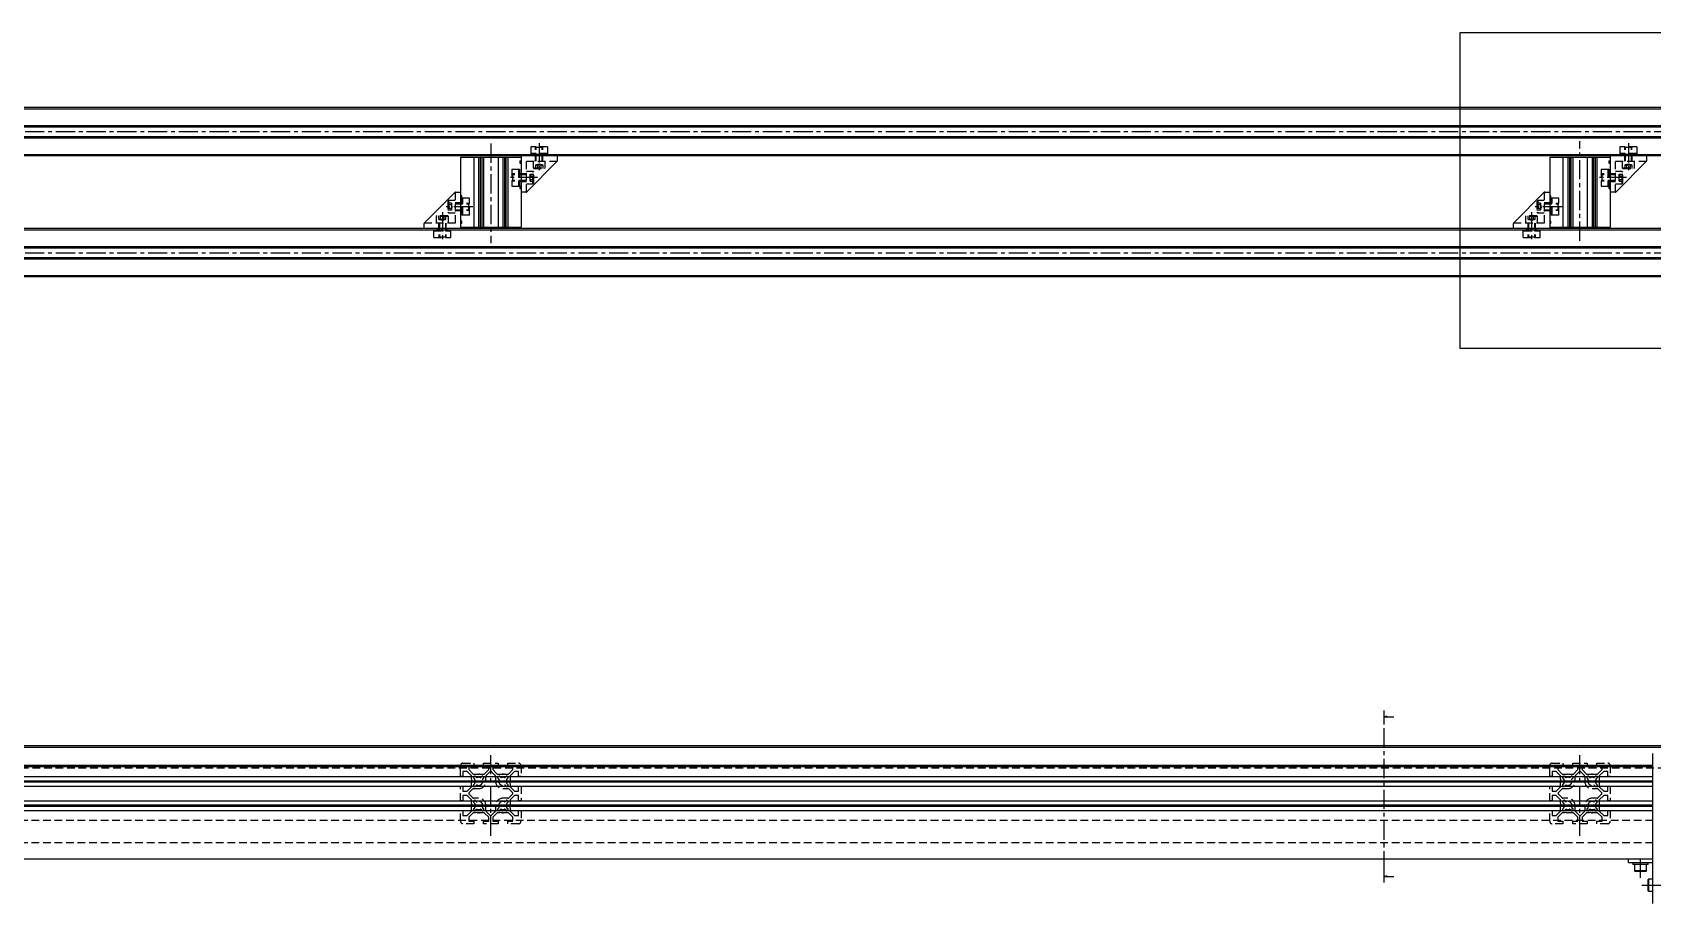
# Model space of a CAD drawing. Extents: x 0 to 4400, y -8 to 1909.
# Drawn here: x 2200 to 3539, y 97 to 817 of the extents above; entities that cross this region are included whole.
import ezdxf

# ---------------------------------------------------------------- set-up
doc = ezdxf.new("R2010")
doc.units = 0
doc.header["$LTSCALE"] = 0.5
doc.linetypes.add('CENTER', pattern=[50.8, 31.75, -6.35, 6.35, -6.35])
doc.linetypes.add('DASHED', pattern=[19.05, 12.7, -6.35])
for name, color, linetype in [('MSM_CENTER', 1, 'CENTER'), ('MSM_CONTINUOUS', 7, 'CONTINUOUS'), ('MSM_DASHED', 4, 'DASHED'), ('MSM_NARROW', 5, 'CONTINUOUS')]:
    doc.layers.add(name, color=color, linetype=linetype)

msp = doc.modelspace()

# ---------------------------------------------------------------- linework, layer by layer
at = {"layer": 'MSM_CENTER'}
for p, q in [((593.6, 734.8), (3723.6, 734.8)), ((2578.6, 725), (2578.6, 642.6)), ((2618.6, 725.3), (2618.6, 701.3)), ((3478.6, 644.6), (3478.6, 727)), ((3518.6, 725.3), (3518.6, 701.3)), ((2617.1, 696.8), (2593.1, 696.8)), ((3517.1, 696.8), (3493.1, 696.8)), ((2563.9, 672.8), (2539.9, 672.8)), ((3463.9, 672.8), (3439.9, 672.8)), ((2538.6, 668.3), (2538.6, 644.3)), ((3438.6, 668.3), (3438.6, 644.3)), ((593.6, 634.8), (3723.6, 634.8)), ((3316.7, 124.4), (3316.7, 246.4)), ((2578.6, 153), (2578.6, 223)), ((3478.6, 153), (3478.6, 223)), ((3528.6, 118.4), (3528.6, 137)), ((3529.7, 112.2), (3548.2, 112.2))]:
    msp.add_line(p, q, dxfattribs=at)
at = {"layer": 'MSM_CONTINUOUS'}
for p, q in [((3713.6, 754.8), (603.6, 754.8)), ((688.6, 753.6), (3628.6, 753.6)), ((688.6, 740), (3628.6, 740)), ((736.9, 738.8), (3685.1, 738.8)), ((688.6, 729.6), (3628.6, 729.6)), ((736.9, 730.8), (3685.1, 730.8)), ((3713.6, 714.8), (603.6, 714.8)), ((688.6, 716), (3628.6, 716)), ((2553.6, 713.8), (2553.6, 654.8)), ((2553.6, 713.8), (2603.6, 713.8)), ((2564.6, 713.8), (2564.6, 655.8)), ((2568.6, 713.8), (2568.6, 655.8)), ((2569.9, 713.8), (2569.9, 655.8)), ((2571.1, 713.8), (2571.1, 655.8)), ((2572.6, 713.8), (2572.6, 655.8)), ((2584.6, 713.8), (2584.6, 655.8)), ((2588.6, 713.8), (2588.6, 655.8)), ((2589.9, 713.8), (2589.9, 655.8)), ((2591.1, 713.8), (2591.1, 655.8)), ((2592.6, 713.8), (2592.6, 655.8)), ((2603.6, 714.8), (2603.6, 655.8)), ((2633.3, 710), (2608.4, 685)), ((2633.3, 710), (2608.4, 685)), ((2633.6, 714.8), (2633.6, 710.7)), ((3453.6, 713.8), (3453.6, 654.8)), ((3453.6, 713.8), (3503.6, 713.8)), ((3464.6, 713.8), (3464.6, 655.8)), ((3468.6, 713.8), (3468.6, 655.8)), ((3469.9, 713.8), (3469.9, 655.8)), ((3471.1, 713.8), (3471.1, 655.8)), ((3472.6, 713.8), (3472.6, 655.8)), ((3484.6, 713.8), (3484.6, 655.8)), ((3488.6, 713.8), (3488.6, 655.8)), ((3489.9, 713.8), (3489.9, 655.8)), ((3491.1, 713.8), (3491.1, 655.8)), ((3492.6, 713.8), (3492.6, 655.8)), ((3503.6, 714.8), (3503.6, 655.8)), ((3533.3, 710), (3508.4, 685)), ((3533.3, 710), (3508.4, 685)), ((3533.6, 714.8), (3533.6, 710.7)), ((2523.9, 659.5), (2548.8, 684.5)), ((2549.5, 684.8), (2553.6, 684.8)), ((2607.7, 684.8), (2603.6, 684.8)), ((3423.9, 659.5), (3448.8, 684.5)), ((3449.5, 684.8), (3453.6, 684.8)), ((3507.7, 684.8), (3503.6, 684.8)), ((2523.6, 654.8), (2523.6, 658.8)), ((3423.6, 654.8), (3423.6, 658.8)), ((3713.6, 654.8), (603.6, 654.8)), ((688.6, 653.6), (3628.6, 653.6)), ((2553.6, 655.8), (2603.6, 655.8)), ((3453.6, 655.8), (3503.6, 655.8)), ((688.6, 640), (3628.6, 640)), ((688.6, 629.6), (3628.6, 629.6)), ((736.9, 638.8), (3685.1, 638.8)), ((736.9, 630.8), (3685.1, 630.8)), ((688.6, 616), (3628.6, 616)), ((3713.6, 614.8), (603.6, 614.8)), ((3316.7, 246.4), (3316.7, 256.4)), ((3316.7, 251.4), (3319.2, 252.1)), ((3316.7, 251.4), (3324.7, 251.4)), ((3319.2, 250.8), (3316.7, 251.4)), ((3708.6, 226), (608.6, 226)), ((3663.6, 227.3), (653.6, 227.3)), ((3538.6, 221), (3538.6, 97)), ((788.6, 211.5), (3538.6, 211.5)), ((788.6, 210.3), (3538.6, 210.3)), ((788.6, 202), (3538.6, 202)), ((788.6, 198.5), (3538.6, 198.5)), ((788.6, 198), (3538.6, 198)), ((788.6, 197.5), (3538.6, 197.5)), ((788.6, 194), (3538.6, 194)), ((788.6, 182), (3538.6, 182)), ((788.6, 178.5), (3538.6, 178.5)), ((788.6, 178), (3538.6, 178)), ((788.6, 177.5), (3538.6, 177.5)), ((788.6, 174), (3538.6, 174)), ((743.6, 134), (3538.6, 134)), ((3518.6, 131), (3518.6, 134)), ((3316.7, 114.4), (3316.7, 124.4)), ((3518.6, 131), (3538.6, 131)), ((3522.4, 131), (3522.4, 129.4)), ((3534.9, 129.4), (3522.4, 129.4)), ((3523.6, 129.4), (3523.6, 124)), ((3523.6, 124), (3524.2, 123.4)), ((3533.6, 124), (3523.6, 124)), ((3533, 123.4), (3524.2, 123.4)), ((3533, 123.4), (3533.6, 124)), ((3533.6, 124), (3533.6, 129.4)), ((3534.9, 129.4), (3534.9, 131)), ((3316.7, 119.4), (3319.2, 120.1)), ((3316.7, 119.4), (3324.7, 119.4)), ((3319.2, 118.7), (3316.7, 119.4)), ((3535.2, 117.2), (3534.6, 116.6)), ((3534.6, 116.6), (3534.6, 107.8)), ((3534.6, 107.8), (3535.2, 107.2)), ((3538.6, 117.2), (3535.2, 117.2)), ((3535.2, 117.2), (3535.2, 107.2)), ((3535.2, 107.2), (3538.6, 107.2))]:
    msp.add_line(p, q, dxfattribs=at)
for centre, start, end in [((2632.6, 710.7), 315, 0), ((3532.6, 710.7), 315, 0), ((2549.5, 683.8), 90, 135), ((2607.7, 685.8), 270, 315), ((3449.5, 683.8), 90, 135), ((3507.7, 685.8), 270, 315), ((2524.6, 658.8), 135, 180), ((3424.6, 658.8), 135, 180)]:
    msp.add_arc(centre, 1, start, end, dxfattribs=at)
at = {"layer": 'MSM_DASHED'}
for p, q in [((2602.6, 710.8), (2603.6, 710.8)), ((2602.6, 710.8), (2602.6, 708.8)), ((2602.6, 710.5), (2603.6, 710.5)), ((2608.1, 684.8), (2608.1, 710.3)), ((2608.1, 710.3), (2633.5, 710.3)), ((2625.6, 722.3), (2611.6, 722.3)), ((2611.6, 722.3), (2611.6, 716)), ((2625.6, 716.8), (2611.6, 716.8)), ((2625.6, 716.2), (2611.6, 716.2)), ((2613.6, 710.3), (2613.6, 704.9)), ((2622.6, 715.8), (2614.6, 715.8)), ((2614.6, 715.8), (2614.6, 714.8)), ((2615.5, 714.8), (2615.5, 710.3)), ((2616.2, 722.3), (2615.6, 721.7)), ((2615.6, 710.3), (2615.6, 722.3)), ((2621.6, 721.7), (2615.6, 721.7)), ((2615.6, 714.8), (2615.6, 715.8)), ((2616.2, 710.3), (2616.2, 722.3)), ((2618.1, 715.8), (2618.1, 714.8)), ((2619.1, 715.8), (2619.1, 714.8)), ((2621.1, 722.3), (2621.6, 721.7)), ((2621.1, 710.3), (2621.1, 722.3)), ((2621.6, 710.3), (2621.6, 722.3)), ((2621.7, 715.8), (2621.7, 714.8)), ((2621.7, 710.3), (2621.7, 714.8)), ((2622.6, 715.8), (2622.6, 714.8)), ((2623.6, 704.9), (2623.6, 710.3)), ((2625.6, 722.3), (2625.6, 716)), ((3502.6, 710.8), (3503.6, 710.8)), ((3502.6, 710.8), (3502.6, 708.8)), ((3502.6, 710.5), (3503.6, 710.5)), ((3508.1, 684.8), (3508.1, 710.3)), ((3508.1, 710.3), (3533.5, 710.3)), ((3525.6, 722.3), (3511.6, 722.3)), ((3511.6, 722.3), (3511.6, 716)), ((3525.6, 716.8), (3511.6, 716.8)), ((3525.6, 716.2), (3511.6, 716.2)), ((3513.6, 710.3), (3513.6, 704.9)), ((3522.6, 715.8), (3514.6, 715.8)), ((3514.6, 715.8), (3514.6, 714.8)), ((3515.5, 714.8), (3515.5, 710.3)), ((3516.2, 722.3), (3515.6, 721.7)), ((3515.6, 710.3), (3515.6, 722.3)), ((3521.6, 721.7), (3515.6, 721.7)), ((3515.6, 714.8), (3515.6, 715.8)), ((3516.2, 710.3), (3516.2, 722.3)), ((3518.1, 715.8), (3518.1, 714.8)), ((3519.1, 715.8), (3519.1, 714.8)), ((3521.1, 722.3), (3521.6, 721.7)), ((3521.1, 710.3), (3521.1, 722.3)), ((3521.6, 710.3), (3521.6, 722.3)), ((3521.7, 715.8), (3521.7, 714.8)), ((3521.7, 710.3), (3521.7, 714.8)), ((3522.6, 715.8), (3522.6, 714.8)), ((3523.6, 704.9), (3523.6, 710.3)), ((3525.6, 722.3), (3525.6, 716)), ((2596.1, 703.8), (2602.4, 703.8)), ((2596.1, 703.8), (2596.1, 689.8)), ((2596.1, 699.2), (2596.7, 699.8)), ((2608.1, 699.8), (2596.1, 699.8)), ((2608.1, 699.2), (2596.1, 699.2)), ((2596.7, 699.8), (2596.7, 693.8)), ((2601.6, 703.8), (2601.6, 689.8)), ((2602.4, 703.8), (2602.4, 689.8)), ((2602.6, 709.1), (2603.6, 709.1)), ((2602.6, 708.8), (2603.6, 708.8)), ((2608.1, 699.9), (2603.6, 699.9)), ((2613.5, 701.8), (2608.1, 701.8)), ((2611.1, 699.3), (2610.5, 696.8)), ((2610.5, 696.8), (2611.1, 694.3)), ((2611.1, 699.6), (2614.1, 699.6)), ((2611.1, 693.9), (2611.1, 699.6)), ((2611.1, 698.2), (2614.1, 698.2)), ((2614.1, 701.2), (2613.5, 701.8)), ((2613.5, 691.8), (2613.5, 701.8)), ((2613.6, 704.9), (2614.2, 704.3)), ((2613.6, 704.9), (2623.6, 704.9)), ((2614.1, 692.4), (2614.1, 701.2)), ((2614.2, 704.3), (2623, 704.3)), ((2615.7, 707.3), (2615.7, 704.3)), ((2615.7, 707.3), (2621.5, 707.3)), ((2618.6, 707.9), (2616.1, 707.3)), ((2617.2, 707.3), (2617.2, 704.3)), ((2621.1, 707.3), (2618.6, 707.9)), ((2620.1, 707.3), (2620.1, 704.3)), ((2621.5, 707.3), (2621.5, 704.3)), ((2623, 704.3), (2623.6, 704.9)), ((3496.1, 703.8), (3502.4, 703.8)), ((3496.1, 703.8), (3496.1, 689.8)), ((3496.1, 699.2), (3496.7, 699.8)), ((3508.1, 699.8), (3496.1, 699.8)), ((3508.1, 699.2), (3496.1, 699.2)), ((3496.7, 699.8), (3496.7, 693.8)), ((3501.6, 703.8), (3501.6, 689.8)), ((3502.4, 703.8), (3502.4, 689.8)), ((3502.6, 709.1), (3503.6, 709.1)), ((3502.6, 708.8), (3503.6, 708.8)), ((3508.1, 699.9), (3503.6, 699.9)), ((3513.5, 701.8), (3508.1, 701.8)), ((3511.1, 699.3), (3510.5, 696.8)), ((3510.5, 696.8), (3511.1, 694.3)), ((3511.1, 699.6), (3514.1, 699.6)), ((3511.1, 693.9), (3511.1, 699.6)), ((3511.1, 698.2), (3514.1, 698.2)), ((3514.1, 701.2), (3513.5, 701.8)), ((3513.5, 691.8), (3513.5, 701.8)), ((3513.6, 704.9), (3514.2, 704.3)), ((3513.6, 704.9), (3523.6, 704.9)), ((3514.1, 692.4), (3514.1, 701.2)), ((3514.2, 704.3), (3523, 704.3)), ((3515.7, 707.3), (3515.7, 704.3)), ((3515.7, 707.3), (3521.5, 707.3)), ((3518.6, 707.9), (3516.1, 707.3)), ((3517.2, 707.3), (3517.2, 704.3)), ((3521.1, 707.3), (3518.6, 707.9)), ((3520.1, 707.3), (3520.1, 704.3)), ((3521.5, 707.3), (3521.5, 704.3)), ((3523, 704.3), (3523.6, 704.9)), ((2549.1, 684.7), (2549.1, 659.3)), ((2596.1, 694.3), (2596.7, 693.8)), ((2608.1, 694.3), (2596.1, 694.3)), ((2608.1, 693.8), (2596.1, 693.8)), ((2596.1, 689.8), (2602.4, 689.8)), ((2602.6, 689.8), (2603.6, 689.8)), ((2602.6, 689.8), (2602.6, 687.8)), ((2602.6, 689.5), (2603.6, 689.5)), ((2602.6, 688.1), (2603.6, 688.1)), ((2602.6, 687.8), (2603.6, 687.8)), ((2603.6, 693.7), (2608.1, 693.7)), ((2608.1, 691.8), (2613.5, 691.8)), ((2611.1, 695.3), (2614.1, 695.3)), ((2611.1, 693.9), (2614.1, 693.9)), ((2613.5, 691.8), (2614.1, 692.4)), ((3449.1, 684.7), (3449.1, 659.3)), ((3496.1, 694.3), (3496.7, 693.8)), ((3508.1, 694.3), (3496.1, 694.3)), ((3508.1, 693.8), (3496.1, 693.8)), ((3496.1, 689.8), (3502.4, 689.8)), ((3502.6, 689.8), (3503.6, 689.8)), ((3502.6, 689.8), (3502.6, 687.8)), ((3502.6, 689.5), (3503.6, 689.5)), ((3502.6, 688.1), (3503.6, 688.1)), ((3502.6, 687.8), (3503.6, 687.8)), ((3503.6, 693.7), (3508.1, 693.7)), ((3508.1, 691.8), (3513.5, 691.8)), ((3511.1, 695.3), (3514.1, 695.3)), ((3511.1, 693.9), (3514.1, 693.9)), ((3513.5, 691.8), (3514.1, 692.4)), ((2543.7, 677.8), (2543.1, 677.2)), ((2543.1, 677.2), (2543.1, 668.4)), ((2546.1, 675.6), (2543.1, 675.6)), ((2546.1, 674.2), (2543.1, 674.2)), ((2546.1, 671.3), (2543.1, 671.3)), ((2546.1, 669.9), (2543.1, 669.9)), ((2549.1, 677.8), (2543.7, 677.8)), ((2543.7, 677.8), (2543.7, 667.8)), ((2546.1, 675.6), (2546.1, 669.9)), ((2546.8, 672.8), (2546.1, 675.3)), ((2546.1, 670.3), (2546.8, 672.8)), ((2553.6, 675.9), (2549.1, 675.9)), ((2549.1, 675.8), (2561.1, 675.8)), ((2549.1, 675.2), (2561.1, 675.2)), ((2549.1, 670.3), (2561.1, 670.3)), ((2549.1, 669.8), (2561.1, 669.8)), ((2549.1, 669.7), (2553.6, 669.7)), ((2554.6, 681.8), (2553.6, 681.8)), ((2554.6, 681.5), (2553.6, 681.5)), ((2554.6, 680.1), (2553.6, 680.1)), ((2554.6, 679.8), (2553.6, 679.8)), ((2554.6, 679.8), (2554.6, 681.8)), ((2561.1, 679.8), (2554.8, 679.8)), ((2554.8, 665.8), (2554.8, 679.8)), ((2555.6, 665.8), (2555.6, 679.8)), ((2560.6, 669.8), (2560.6, 675.8)), ((2561.1, 675.2), (2560.6, 675.8)), ((2561.1, 670.3), (2560.6, 669.8)), ((2561.1, 665.8), (2561.1, 679.8)), ((3443.7, 677.8), (3443.1, 677.2)), ((3443.1, 677.2), (3443.1, 668.4)), ((3446.1, 675.6), (3443.1, 675.6)), ((3446.1, 674.2), (3443.1, 674.2)), ((3446.1, 671.3), (3443.1, 671.3)), ((3446.1, 669.9), (3443.1, 669.9)), ((3449.1, 677.8), (3443.7, 677.8)), ((3443.7, 677.8), (3443.7, 667.8)), ((3446.1, 675.6), (3446.1, 669.9)), ((3446.8, 672.8), (3446.1, 675.3)), ((3446.1, 670.3), (3446.8, 672.8)), ((3453.6, 675.9), (3449.1, 675.9)), ((3449.1, 675.8), (3461.1, 675.8)), ((3449.1, 675.2), (3461.1, 675.2)), ((3449.1, 670.3), (3461.1, 670.3)), ((3449.1, 669.8), (3461.1, 669.8)), ((3449.1, 669.7), (3453.6, 669.7)), ((3454.6, 681.8), (3453.6, 681.8)), ((3454.6, 681.5), (3453.6, 681.5)), ((3454.6, 680.1), (3453.6, 680.1)), ((3454.6, 679.8), (3453.6, 679.8)), ((3454.6, 679.8), (3454.6, 681.8)), ((3461.1, 679.8), (3454.8, 679.8)), ((3454.8, 665.8), (3454.8, 679.8)), ((3455.6, 665.8), (3455.6, 679.8)), ((3460.6, 669.8), (3460.6, 675.8)), ((3461.1, 675.2), (3460.6, 675.8)), ((3461.1, 670.3), (3460.6, 669.8)), ((3461.1, 665.8), (3461.1, 679.8)), ((2549.1, 659.3), (2523.7, 659.3)), ((2534.2, 665.3), (2533.6, 664.7)), ((2533.6, 664.7), (2533.6, 659.3)), ((2543.6, 664.7), (2533.6, 664.7)), ((2543, 665.3), (2534.2, 665.3)), ((2535.5, 659.3), (2535.5, 654.8)), ((2535.6, 659.3), (2535.6, 647.3)), ((2535.7, 662.3), (2535.7, 665.3)), ((2541.5, 662.3), (2535.7, 662.3)), ((2536.1, 662.3), (2538.6, 661.6)), ((2536.2, 659.3), (2536.2, 647.3)), ((2537.2, 662.3), (2537.2, 665.3)), ((2538.6, 661.6), (2541.1, 662.3)), ((2540.1, 662.3), (2540.1, 665.3)), ((2541.1, 659.3), (2541.1, 647.3)), ((2541.5, 662.3), (2541.5, 665.3)), ((2541.6, 659.3), (2541.6, 647.3)), ((2541.7, 654.8), (2541.7, 659.3)), ((2543.6, 664.7), (2543, 665.3)), ((2543.1, 668.4), (2543.7, 667.8)), ((2543.6, 659.3), (2543.6, 664.7)), ((2543.7, 667.8), (2549.1, 667.8)), ((2554.6, 660.8), (2553.6, 660.8)), ((2554.6, 660.5), (2553.6, 660.5)), ((2554.6, 659.1), (2553.6, 659.1)), ((2554.6, 658.8), (2553.6, 658.8)), ((2554.6, 658.8), (2554.6, 660.8)), ((2561.1, 665.8), (2554.8, 665.8)), ((3449.1, 659.3), (3423.7, 659.3)), ((3434.2, 665.3), (3433.6, 664.7)), ((3433.6, 664.7), (3433.6, 659.3)), ((3443.6, 664.7), (3433.6, 664.7)), ((3443, 665.3), (3434.2, 665.3)), ((3435.5, 659.3), (3435.5, 654.8)), ((3435.6, 659.3), (3435.6, 647.3)), ((3435.7, 662.3), (3435.7, 665.3)), ((3441.5, 662.3), (3435.7, 662.3)), ((3436.1, 662.3), (3438.6, 661.6)), ((3436.2, 659.3), (3436.2, 647.3)), ((3437.2, 662.3), (3437.2, 665.3)), ((3438.6, 661.6), (3441.1, 662.3)), ((3440.1, 662.3), (3440.1, 665.3)), ((3441.1, 659.3), (3441.1, 647.3)), ((3441.5, 662.3), (3441.5, 665.3)), ((3441.6, 659.3), (3441.6, 647.3)), ((3441.7, 654.8), (3441.7, 659.3)), ((3443.6, 664.7), (3443, 665.3)), ((3443.1, 668.4), (3443.7, 667.8)), ((3443.6, 659.3), (3443.6, 664.7)), ((3443.7, 667.8), (3449.1, 667.8)), ((3454.6, 660.8), (3453.6, 660.8)), ((3454.6, 660.5), (3453.6, 660.5)), ((3454.6, 659.1), (3453.6, 659.1)), ((3454.6, 658.8), (3453.6, 658.8)), ((3454.6, 658.8), (3454.6, 660.8)), ((3461.1, 665.8), (3454.8, 665.8)), ((2531.6, 647.3), (2531.6, 653.6)), ((2531.6, 652.8), (2545.6, 652.8)), ((2531.6, 647.3), (2545.6, 647.3)), ((2534.6, 653.8), (2534.6, 654.8)), ((2534.6, 653.8), (2542.6, 653.8)), ((2535.6, 653.8), (2535.6, 654.8)), ((2535.6, 647.8), (2541.6, 647.8)), ((2536.2, 647.3), (2535.6, 647.8)), ((2538.1, 653.8), (2538.1, 654.8)), ((2539.1, 653.8), (2539.1, 654.8)), ((2541.1, 647.3), (2541.6, 647.8)), ((2541.7, 654.8), (2541.7, 653.8)), ((2542.6, 653.8), (2542.6, 654.8)), ((2545.6, 647.3), (2545.6, 653.6)), ((3431.6, 647.3), (3431.6, 653.6)), ((3431.6, 652.8), (3445.6, 652.8)), ((3431.6, 647.3), (3445.6, 647.3)), ((3434.6, 653.8), (3434.6, 654.8)), ((3434.6, 653.8), (3442.6, 653.8)), ((3435.6, 653.8), (3435.6, 654.8)), ((3435.6, 647.8), (3441.6, 647.8)), ((3436.2, 647.3), (3435.6, 647.8)), ((3438.1, 653.8), (3438.1, 654.8)), ((3439.1, 653.8), (3439.1, 654.8)), ((3441.1, 647.3), (3441.6, 647.8)), ((3441.7, 654.8), (3441.7, 653.8)), ((3442.6, 653.8), (3442.6, 654.8)), ((3445.6, 647.3), (3445.6, 653.6)), ((3663.6, 209), (653.6, 209)), ((2553.6, 202), (2553.6, 211)), ((2555.6, 202), (2553.6, 202)), ((2555.6, 213), (2564.6, 213)), ((2559, 206.2), (2555.6, 206.2)), ((2555.6, 206.2), (2555.6, 202)), ((2562.6, 202.6), (2559, 206.2)), ((2564.6, 211), (2560.4, 211)), ((2560.4, 211), (2560.4, 207.7)), ((2560.4, 207.7), (2564, 204)), ((2562.6, 200.5), (2562.6, 202.6)), ((2564, 204), (2568, 204)), ((2564.4, 201.5), (2565.1, 202.2)), ((2565.4, 199.8), (2564.4, 200.8)), ((2564.6, 213), (2564.6, 211)), ((2565.8, 202.2), (2566.8, 201.2)), ((2568.2, 203.9), (2568.6, 203.7)), ((2568.6, 203.7), (2569, 203.9)), ((2569.5, 203.9), (2569.9, 203.8)), ((2569.9, 203.8), (2571.1, 204)), ((2570.4, 201.2), (2571.5, 202.2)), ((2571.1, 204), (2573.2, 204)), ((2572.9, 200.8), (2571.8, 199.8)), ((2572.2, 202.2), (2572.9, 201.5)), ((2572.6, 211), (2572.6, 213)), ((2572.6, 213), (2584.6, 213)), ((2576.9, 211), (2572.6, 211)), ((2573.2, 204), (2576.9, 207.7)), ((2574.6, 198), (2574.6, 202.2)), ((2574.9, 202.9), (2577.9, 205.9)), ((2576.9, 207.7), (2576.9, 211)), ((2579.3, 205.9), (2582.3, 202.9)), ((2584.6, 211), (2580.4, 211)), ((2580.4, 211), (2580.4, 207.7)), ((2580.4, 207.7), (2584, 204)), ((2582.6, 202.2), (2582.6, 198)), ((2584, 204), (2588, 204)), ((2584.4, 201.5), (2585.1, 202.2)), ((2585.4, 199.8), (2584.4, 200.8)), ((2584.6, 213), (2584.6, 211)), ((2585.8, 202.2), (2586.8, 201.2)), ((2588.2, 203.9), (2588.6, 203.7)), ((2588.6, 203.7), (2589, 203.9)), ((2589.5, 203.9), (2589.9, 203.8)), ((2589.9, 203.8), (2591.1, 204)), ((2590.4, 201.2), (2591.5, 202.2)), ((2591.1, 204), (2593.2, 204)), ((2592.9, 200.8), (2591.8, 199.8)), ((2592.2, 202.2), (2592.9, 201.5)), ((2592.6, 211), (2592.6, 213)), ((2592.6, 213), (2601.6, 213)), ((2596.9, 211), (2592.6, 211)), ((2593.2, 204), (2596.9, 207.7)), ((2598.3, 206.2), (2594.6, 202.6)), ((2594.6, 202.6), (2594.6, 198.7)), ((2596.9, 207.7), (2596.9, 211)), ((2601.6, 206.2), (2598.3, 206.2)), ((2601.6, 202), (2601.6, 206.2)), ((2603.6, 202), (2601.6, 202)), ((2603.6, 211), (2603.6, 202)), ((3453.6, 202), (3453.6, 211)), ((3455.6, 202), (3453.6, 202)), ((3455.6, 213), (3464.6, 213)), ((3459, 206.2), (3455.6, 206.2)), ((3455.6, 206.2), (3455.6, 202)), ((3462.6, 202.6), (3459, 206.2)), ((3464.6, 211), (3460.4, 211)), ((3460.4, 211), (3460.4, 207.7)), ((3460.4, 207.7), (3464, 204)), ((3462.6, 200.5), (3462.6, 202.6)), ((3464, 204), (3468, 204)), ((3464.4, 201.5), (3465.1, 202.2)), ((3465.4, 199.8), (3464.4, 200.8)), ((3464.6, 213), (3464.6, 211)), ((3465.8, 202.2), (3466.8, 201.2)), ((3468.2, 203.9), (3468.6, 203.7)), ((3468.6, 203.7), (3469, 203.9)), ((3469.5, 203.9), (3469.9, 203.8)), ((3469.9, 203.8), (3471.1, 204)), ((3470.4, 201.2), (3471.5, 202.2)), ((3471.1, 204), (3473.2, 204)), ((3472.9, 200.8), (3471.8, 199.8)), ((3472.2, 202.2), (3472.9, 201.5)), ((3472.6, 211), (3472.6, 213)), ((3472.6, 213), (3484.6, 213)), ((3476.9, 211), (3472.6, 211)), ((3473.2, 204), (3476.9, 207.7)), ((3474.6, 198), (3474.6, 202.2)), ((3474.9, 202.9), (3477.9, 205.9)), ((3476.9, 207.7), (3476.9, 211)), ((3479.3, 205.9), (3482.3, 202.9)), ((3484.6, 211), (3480.4, 211)), ((3480.4, 211), (3480.4, 207.7)), ((3480.4, 207.7), (3484, 204)), ((3482.6, 202.2), (3482.6, 198)), ((3484, 204), (3488, 204)), ((3484.4, 201.5), (3485.1, 202.2)), ((3485.4, 199.8), (3484.4, 200.8)), ((3484.6, 213), (3484.6, 211)), ((3485.8, 202.2), (3486.8, 201.2)), ((3488.2, 203.9), (3488.6, 203.7)), ((3488.6, 203.7), (3489, 203.9)), ((3489.5, 203.9), (3489.9, 203.8)), ((3489.9, 203.8), (3491.1, 204)), ((3490.4, 201.2), (3491.5, 202.2)), ((3491.1, 204), (3493.2, 204)), ((3492.9, 200.8), (3491.8, 199.8)), ((3492.2, 202.2), (3492.9, 201.5)), ((3492.6, 211), (3492.6, 213)), ((3492.6, 213), (3501.6, 213)), ((3496.9, 211), (3492.6, 211)), ((3493.2, 204), (3496.9, 207.7)), ((3498.3, 206.2), (3494.6, 202.6)), ((3494.6, 202.6), (3494.6, 198.7)), ((3496.9, 207.7), (3496.9, 211)), ((3501.6, 206.2), (3498.3, 206.2)), ((3501.6, 202), (3501.6, 206.2)), ((3503.6, 202), (3501.6, 202)), ((3503.6, 211), (3503.6, 202)), ((2553.6, 182), (2553.6, 194)), ((2553.6, 194), (2555.6, 194)), ((2555.6, 194), (2555.6, 189.8)), ((2555.6, 189.8), (2559, 189.8)), ((2559, 189.8), (2562.6, 193.4)), ((2560.8, 188.7), (2563.8, 191.7)), ((2562.9, 199.2), (2562.6, 200.5)), ((2562.6, 193.4), (2562.6, 197.3)), ((2562.7, 198.9), (2562.9, 199.2)), ((2562.9, 198), (2562.7, 198.4)), ((2562.7, 197.6), (2562.9, 198)), ((2564.4, 195.2), (2565.4, 196.2)), ((2565.1, 193.8), (2564.4, 194.5)), ((2564.5, 192), (2568.6, 192)), ((2566.8, 194.8), (2565.8, 193.8)), ((2588.6, 192), (2592.8, 192)), ((2591.5, 193.8), (2590.4, 194.8)), ((2591.8, 196.2), (2592.9, 195.2)), ((2592.9, 194.5), (2592.2, 193.8)), ((2593.5, 191.7), (2596.5, 188.7)), ((2594.6, 198.4), (2594.3, 198)), ((2594.3, 198), (2594.6, 197.6)), ((2594.6, 197.1), (2594.4, 196.8)), ((2594.4, 196.8), (2594.6, 195.5)), ((2594.6, 195.5), (2594.6, 193.4)), ((2594.6, 193.4), (2598.3, 189.8)), ((2598.3, 189.8), (2601.6, 189.8)), ((2601.6, 189.8), (2601.6, 194)), ((2601.6, 194), (2603.6, 194)), ((2603.6, 194), (2603.6, 182)), ((3453.6, 182), (3453.6, 194)), ((3453.6, 194), (3455.6, 194)), ((3455.6, 194), (3455.6, 189.8)), ((3455.6, 189.8), (3459, 189.8)), ((3459, 189.8), (3462.6, 193.4)), ((3460.8, 188.7), (3463.8, 191.7)), ((3462.9, 199.2), (3462.6, 200.5)), ((3462.6, 193.4), (3462.6, 197.3)), ((3462.7, 198.9), (3462.9, 199.2)), ((3462.9, 198), (3462.7, 198.4)), ((3462.7, 197.6), (3462.9, 198)), ((3464.4, 195.2), (3465.4, 196.2)), ((3465.1, 193.8), (3464.4, 194.5)), ((3464.5, 192), (3468.6, 192)), ((3466.8, 194.8), (3465.8, 193.8)), ((3488.6, 192), (3492.8, 192)), ((3491.5, 193.8), (3490.4, 194.8)), ((3491.8, 196.2), (3492.9, 195.2)), ((3492.9, 194.5), (3492.2, 193.8)), ((3493.5, 191.7), (3496.5, 188.7)), ((3494.6, 198.4), (3494.3, 198)), ((3494.3, 198), (3494.6, 197.6)), ((3494.6, 197.1), (3494.4, 196.8)), ((3494.4, 196.8), (3494.6, 195.5)), ((3494.6, 195.5), (3494.6, 193.4)), ((3494.6, 193.4), (3498.3, 189.8)), ((3498.3, 189.8), (3501.6, 189.8)), ((3501.6, 189.8), (3501.6, 194)), ((3501.6, 194), (3503.6, 194)), ((3503.6, 194), (3503.6, 182)), ((2555.6, 182), (2553.6, 182)), ((2559, 186.2), (2555.6, 186.2)), ((2555.6, 186.2), (2555.6, 182)), ((2562.6, 182.6), (2559, 186.2)), ((2563.8, 184.3), (2560.8, 187.3)), ((2562.6, 180.5), (2562.6, 182.6)), ((2562.9, 179.2), (2562.6, 180.5)), ((2562.6, 173.4), (2562.6, 177.3)), ((2562.7, 178.9), (2562.9, 179.2)), ((2562.9, 178), (2562.7, 178.4)), ((2562.7, 177.6), (2562.9, 178)), ((2564.4, 181.5), (2565.1, 182.2)), ((2565.4, 179.8), (2564.4, 180.8)), ((2564.4, 175.2), (2565.4, 176.2)), ((2565.1, 173.8), (2564.4, 174.5)), ((2568.6, 184), (2564.5, 184)), ((2565.8, 182.2), (2566.8, 181.2)), ((2566.8, 174.8), (2565.8, 173.8)), ((2571.5, 173.8), (2570.4, 174.8)), ((2571.8, 176.2), (2572.9, 175.2)), ((2572.9, 174.5), (2572.2, 173.8)), ((2574.6, 173.8), (2574.6, 178)), ((2582.6, 178), (2582.6, 173.8)), ((2584.4, 175.2), (2585.4, 176.2)), ((2585.1, 173.8), (2584.4, 174.5)), ((2586.8, 174.8), (2585.8, 173.8)), ((2592.8, 184), (2588.6, 184)), ((2590.4, 181.2), (2591.5, 182.2)), ((2591.5, 173.8), (2590.4, 174.8)), ((2592.9, 180.8), (2591.8, 179.8)), ((2591.8, 176.2), (2592.9, 175.2)), ((2592.2, 182.2), (2592.9, 181.5)), ((2592.9, 174.5), (2592.2, 173.8)), ((2596.5, 187.3), (2593.5, 184.3)), ((2594.6, 178.4), (2594.3, 178)), ((2594.3, 178), (2594.6, 177.6)), ((2594.6, 177.1), (2594.4, 176.8)), ((2594.4, 176.8), (2594.6, 175.5)), ((2598.3, 186.2), (2594.6, 182.6)), ((2594.6, 182.6), (2594.6, 178.7)), ((2594.6, 175.5), (2594.6, 173.4)), ((2601.6, 186.2), (2598.3, 186.2)), ((2601.6, 182), (2601.6, 186.2)), ((2603.6, 182), (2601.6, 182)), ((3455.6, 182), (3453.6, 182)), ((3459, 186.2), (3455.6, 186.2)), ((3455.6, 186.2), (3455.6, 182)), ((3462.6, 182.6), (3459, 186.2)), ((3463.8, 184.3), (3460.8, 187.3)), ((3462.6, 180.5), (3462.6, 182.6)), ((3462.9, 179.2), (3462.6, 180.5)), ((3462.6, 173.4), (3462.6, 177.3)), ((3462.7, 178.9), (3462.9, 179.2)), ((3462.9, 178), (3462.7, 178.4)), ((3462.7, 177.6), (3462.9, 178)), ((3464.4, 181.5), (3465.1, 182.2)), ((3465.4, 179.8), (3464.4, 180.8)), ((3464.4, 175.2), (3465.4, 176.2)), ((3465.1, 173.8), (3464.4, 174.5)), ((3468.6, 184), (3464.5, 184)), ((3465.8, 182.2), (3466.8, 181.2)), ((3466.8, 174.8), (3465.8, 173.8)), ((3471.5, 173.8), (3470.4, 174.8)), ((3471.8, 176.2), (3472.9, 175.2)), ((3472.9, 174.5), (3472.2, 173.8)), ((3474.6, 173.8), (3474.6, 178)), ((3482.6, 178), (3482.6, 173.8)), ((3484.4, 175.2), (3485.4, 176.2)), ((3485.1, 173.8), (3484.4, 174.5)), ((3486.8, 174.8), (3485.8, 173.8)), ((3492.8, 184), (3488.6, 184)), ((3490.4, 181.2), (3491.5, 182.2)), ((3491.5, 173.8), (3490.4, 174.8)), ((3492.9, 180.8), (3491.8, 179.8)), ((3491.8, 176.2), (3492.9, 175.2)), ((3492.2, 182.2), (3492.9, 181.5)), ((3492.9, 174.5), (3492.2, 173.8)), ((3496.5, 187.3), (3493.5, 184.3)), ((3494.6, 178.4), (3494.3, 178)), ((3494.3, 178), (3494.6, 177.6)), ((3494.6, 177.1), (3494.4, 176.8)), ((3494.4, 176.8), (3494.6, 175.5)), ((3498.3, 186.2), (3494.6, 182.6)), ((3494.6, 182.6), (3494.6, 178.7)), ((3494.6, 175.5), (3494.6, 173.4)), ((3501.6, 186.2), (3498.3, 186.2)), ((3501.6, 182), (3501.6, 186.2)), ((3503.6, 182), (3501.6, 182)), ((3539, 165.6), (653.6, 165.6)), ((2553.6, 165), (2553.6, 174)), ((2553.6, 174), (2555.6, 174)), ((2555.6, 174), (2555.6, 169.8)), ((2555.6, 169.8), (2559, 169.8)), ((2564.6, 163), (2555.6, 163)), ((2559, 169.8), (2562.6, 173.4)), ((2564, 172), (2560.4, 168.3)), ((2560.4, 168.3), (2560.4, 165)), ((2560.4, 165), (2564.6, 165)), ((2566.1, 172), (2564, 172)), ((2564.6, 165), (2564.6, 163)), ((2567.4, 172.2), (2566.1, 172)), ((2567.7, 172.1), (2567.4, 172.2)), ((2568.6, 172.3), (2568.2, 172.1)), ((2569, 172.1), (2568.6, 172.3)), ((2573.2, 172), (2569.3, 172)), ((2572.6, 163), (2572.6, 165)), ((2572.6, 165), (2576.9, 165)), ((2584.6, 163), (2572.6, 163)), ((2576.9, 168.3), (2573.2, 172)), ((2577.9, 170.1), (2574.9, 173.1)), ((2576.9, 165), (2576.9, 168.3)), ((2582.3, 173.1), (2579.3, 170.1)), ((2584, 172), (2580.4, 168.3)), ((2580.4, 168.3), (2580.4, 165)), ((2580.4, 165), (2584.6, 165)), ((2586.1, 172), (2584, 172)), ((2584.6, 165), (2584.6, 163)), ((2587.4, 172.2), (2586.1, 172)), ((2587.7, 172.1), (2587.4, 172.2)), ((2588.6, 172.3), (2588.2, 172.1)), ((2589, 172.1), (2588.6, 172.3)), ((2593.2, 172), (2589.3, 172)), ((2592.6, 163), (2592.6, 165)), ((2592.6, 165), (2596.9, 165)), ((2601.6, 163), (2592.6, 163)), ((2596.9, 168.3), (2593.2, 172)), ((2594.6, 173.4), (2598.3, 169.8)), ((2596.9, 165), (2596.9, 168.3)), ((2598.3, 169.8), (2601.6, 169.8)), ((2601.6, 169.8), (2601.6, 174)), ((2601.6, 174), (2603.6, 174)), ((2603.6, 174), (2603.6, 165)), ((3453.6, 165), (3453.6, 174)), ((3453.6, 174), (3455.6, 174)), ((3455.6, 174), (3455.6, 169.8)), ((3455.6, 169.8), (3459, 169.8)), ((3464.6, 163), (3455.6, 163)), ((3459, 169.8), (3462.6, 173.4)), ((3464, 172), (3460.4, 168.3)), ((3460.4, 168.3), (3460.4, 165)), ((3460.4, 165), (3464.6, 165)), ((3466.1, 172), (3464, 172)), ((3464.6, 165), (3464.6, 163)), ((3467.4, 172.2), (3466.1, 172)), ((3467.7, 172.1), (3467.4, 172.2)), ((3468.6, 172.3), (3468.2, 172.1)), ((3469, 172.1), (3468.6, 172.3)), ((3473.2, 172), (3469.3, 172)), ((3472.6, 163), (3472.6, 165)), ((3472.6, 165), (3476.9, 165)), ((3484.6, 163), (3472.6, 163)), ((3476.9, 168.3), (3473.2, 172)), ((3477.9, 170.1), (3474.9, 173.1)), ((3476.9, 165), (3476.9, 168.3)), ((3482.3, 173.1), (3479.3, 170.1)), ((3484, 172), (3480.4, 168.3)), ((3480.4, 168.3), (3480.4, 165)), ((3480.4, 165), (3484.6, 165)), ((3486.1, 172), (3484, 172)), ((3484.6, 165), (3484.6, 163)), ((3487.4, 172.2), (3486.1, 172)), ((3487.7, 172.1), (3487.4, 172.2)), ((3488.6, 172.3), (3488.2, 172.1)), ((3489, 172.1), (3488.6, 172.3)), ((3493.2, 172), (3489.3, 172)), ((3492.6, 163), (3492.6, 165)), ((3492.6, 165), (3496.9, 165)), ((3501.6, 163), (3492.6, 163)), ((3496.9, 168.3), (3493.2, 172)), ((3494.6, 173.4), (3498.3, 169.8)), ((3496.9, 165), (3496.9, 168.3)), ((3498.3, 169.8), (3501.6, 169.8)), ((3501.6, 169.8), (3501.6, 174)), ((3501.6, 174), (3503.6, 174)), ((3503.6, 174), (3503.6, 165)), ((3539, 147.3), (653.6, 147.3))]:
    msp.add_line(p, q, dxfattribs=at)
for centre, radius, start, end in [((2555.6, 211), 2, 90, 180), ((2564.7, 201.2), 0.5, 135, 225), ((2565.5, 201.9), 0.5, 45, 135), ((2567.1, 201.5), 0.4, 225, 293.3817), ((2568.6, 198), 3.4, 66.6183, 113.3817), ((2568, 203.5), 0.5, 60, 90), ((2569.3, 203.5), 0.5, 60, 120), ((2570.1, 201.5), 0.4, 246.6183, 315), ((2571.8, 201.9), 0.5, 45, 135), ((2572.5, 201.2), 0.5, 315, 45), ((2575.6, 202.2), 1, 135, 180), ((2578.6, 205.2), 1, 45, 135), ((2581.6, 202.2), 1, 0, 45), ((2584.7, 201.2), 0.5, 135, 225), ((2585.5, 201.9), 0.5, 45, 135), ((2587.1, 201.5), 0.4, 225, 293.3817), ((2588.6, 198), 3.4, 66.6183, 113.3817), ((2588, 203.5), 0.5, 60, 90), ((2589.3, 203.5), 0.5, 60, 120), ((2590.1, 201.5), 0.4, 246.6183, 315), ((2591.8, 201.9), 0.5, 45, 135), ((2592.5, 201.2), 0.5, 315, 45), ((2601.6, 211), 2, 0, 90), ((3455.6, 211), 2, 90, 180), ((3464.7, 201.2), 0.5, 135, 225), ((3465.5, 201.9), 0.5, 45, 135), ((3467.1, 201.5), 0.4, 225, 293.3817), ((3468.6, 198), 3.4, 66.6183, 113.3817), ((3468, 203.5), 0.5, 60, 90), ((3469.3, 203.5), 0.5, 60, 120), ((3470.1, 201.5), 0.4, 246.6183, 315), ((3471.8, 201.9), 0.5, 45, 135), ((3472.5, 201.2), 0.5, 315, 45), ((3475.6, 202.2), 1, 135, 180), ((3478.6, 205.2), 1, 45, 135), ((3481.6, 202.2), 1, 0, 45), ((3484.7, 201.2), 0.5, 135, 225), ((3485.5, 201.9), 0.5, 45, 135), ((3487.1, 201.5), 0.4, 225, 293.3817), ((3488.6, 198), 3.4, 66.6183, 113.3817), ((3488, 203.5), 0.5, 60, 90), ((3489.3, 203.5), 0.5, 60, 120), ((3490.1, 201.5), 0.4, 246.6183, 315), ((3491.8, 201.9), 0.5, 45, 135), ((3492.5, 201.2), 0.5, 315, 45), ((3501.6, 211), 2, 0, 90), ((2561.5, 188), 1, 135, 225), ((2563.1, 198.7), 0.5, 150, 210), ((2563.1, 197.3), 0.5, 150, 180), ((2564.5, 191), 1, 90, 135), ((2564.7, 194.8), 0.5, 135, 225), ((2565.5, 194.1), 0.5, 225, 315), ((2568.6, 198), 3.4, 156.6183, 203.3817), ((2565.1, 199.5), 0.4, 336.6183, 45), ((2565.1, 196.5), 0.4, 315, 23.3817), ((2567.1, 194.5), 0.4, 66.6183, 135), ((2568.6, 198), 3.4, 246.6183, 23.3817), ((2568.6, 198), 6, 270, 0), ((2572.1, 199.5), 0.4, 135, 203.3817), ((2588.6, 198), 6, 180, 270), ((2588.6, 198), 3.4, 156.6183, 293.3817), ((2585.1, 199.5), 0.4, 336.6183, 45), ((2590.1, 194.5), 0.4, 45, 113.3817), ((2591.8, 194.1), 0.5, 225, 315), ((2592.1, 199.5), 0.4, 135, 203.3817), ((2592.1, 196.5), 0.4, 156.6183, 225), ((2588.6, 198), 3.4, 336.6183, 23.3817), ((2592.8, 191), 1, 45, 90), ((2592.5, 194.8), 0.5, 315, 45), ((2594.1, 198.7), 0.5, 330, 0), ((2594.1, 197.3), 0.5, 330, 30), ((2595.8, 188), 1, 315, 45), ((3461.5, 188), 1, 135, 225), ((3463.1, 198.7), 0.5, 150, 210), ((3463.1, 197.3), 0.5, 150, 180), ((3464.5, 191), 1, 90, 135), ((3464.7, 194.8), 0.5, 135, 225), ((3465.5, 194.1), 0.5, 225, 315), ((3468.6, 198), 3.4, 156.6183, 203.3817), ((3465.1, 199.5), 0.4, 336.6183, 45), ((3465.1, 196.5), 0.4, 315, 23.3817), ((3467.1, 194.5), 0.4, 66.6183, 135), ((3468.6, 198), 3.4, 246.6183, 23.3817), ((3468.6, 198), 6, 270, 0), ((3472.1, 199.5), 0.4, 135, 203.3817), ((3488.6, 198), 6, 180, 270), ((3488.6, 198), 3.4, 156.6183, 293.3817), ((3485.1, 199.5), 0.4, 336.6183, 45), ((3490.1, 194.5), 0.4, 45, 113.3817), ((3491.8, 194.1), 0.5, 225, 315), ((3492.1, 199.5), 0.4, 135, 203.3817), ((3492.1, 196.5), 0.4, 156.6183, 225), ((3488.6, 198), 3.4, 336.6183, 23.3817), ((3492.8, 191), 1, 45, 90), ((3492.5, 194.8), 0.5, 315, 45), ((3494.1, 198.7), 0.5, 330, 0), ((3494.1, 197.3), 0.5, 330, 30), ((3495.8, 188), 1, 315, 45), ((2563.1, 178.7), 0.5, 150, 210), ((2563.1, 177.3), 0.5, 150, 180), ((2564.5, 185), 1, 225, 270), ((2564.7, 181.2), 0.5, 135, 225), ((2564.7, 174.8), 0.5, 135, 225), ((2565.5, 181.9), 0.5, 45, 135), ((2568.6, 178), 3.4, 156.6183, 203.3817), ((2565.1, 179.5), 0.4, 336.6183, 45), ((2565.1, 176.5), 0.4, 315, 23.3817), ((2567.1, 181.5), 0.4, 225, 293.3817), ((2567.1, 174.5), 0.4, 66.6183, 135), ((2568.6, 178), 3.4, 336.6183, 113.3817), ((2568.6, 178), 3.4, 246.6183, 293.3817), ((2568.6, 178), 6, 0, 90), ((2570.1, 174.5), 0.4, 45, 113.3817), ((2572.1, 176.5), 0.4, 156.6183, 225), ((2572.5, 174.8), 0.5, 315, 45), ((2588.6, 178), 6, 90, 180), ((2584.7, 174.8), 0.5, 135, 225), ((2588.6, 178), 3.4, 66.6183, 203.3817), ((2585.1, 176.5), 0.4, 315, 23.3817), ((2587.1, 174.5), 0.4, 66.6183, 135), ((2588.6, 178), 3.4, 246.6183, 293.3817), ((2590.1, 181.5), 0.4, 246.6183, 315), ((2590.1, 174.5), 0.4, 45, 113.3817), ((2591.8, 181.9), 0.5, 45, 135), ((2592.1, 179.5), 0.4, 135, 203.3817), ((2592.1, 176.5), 0.4, 156.6183, 225), ((2588.6, 178), 3.4, 336.6183, 23.3817), ((2592.8, 185), 1, 270, 315), ((2592.5, 181.2), 0.5, 315, 45), ((2592.5, 174.8), 0.5, 315, 45), ((2594.1, 178.7), 0.5, 330, 0), ((2594.1, 177.3), 0.5, 330, 30), ((3463.1, 178.7), 0.5, 150, 210), ((3463.1, 177.3), 0.5, 150, 180), ((3464.5, 185), 1, 225, 270), ((3464.7, 181.2), 0.5, 135, 225), ((3464.7, 174.8), 0.5, 135, 225), ((3465.5, 181.9), 0.5, 45, 135), ((3468.6, 178), 3.4, 156.6183, 203.3817), ((3465.1, 179.5), 0.4, 336.6183, 45), ((3465.1, 176.5), 0.4, 315, 23.3817), ((3467.1, 181.5), 0.4, 225, 293.3817), ((3467.1, 174.5), 0.4, 66.6183, 135), ((3468.6, 178), 3.4, 336.6183, 113.3817), ((3468.6, 178), 3.4, 246.6183, 293.3817), ((3468.6, 178), 6, 0, 90), ((3470.1, 174.5), 0.4, 45, 113.3817), ((3472.1, 176.5), 0.4, 156.6183, 225), ((3472.5, 174.8), 0.5, 315, 45), ((3488.6, 178), 6, 90, 180), ((3484.7, 174.8), 0.5, 135, 225), ((3488.6, 178), 3.4, 66.6183, 203.3817), ((3485.1, 176.5), 0.4, 315, 23.3817), ((3487.1, 174.5), 0.4, 66.6183, 135), ((3488.6, 178), 3.4, 246.6183, 293.3817), ((3490.1, 181.5), 0.4, 246.6183, 315), ((3490.1, 174.5), 0.4, 45, 113.3817), ((3491.8, 181.9), 0.5, 45, 135), ((3492.1, 179.5), 0.4, 135, 203.3817), ((3492.1, 176.5), 0.4, 156.6183, 225), ((3488.6, 178), 3.4, 336.6183, 23.3817), ((3492.8, 185), 1, 270, 315), ((3492.5, 181.2), 0.5, 315, 45), ((3492.5, 174.8), 0.5, 315, 45), ((3494.1, 178.7), 0.5, 330, 0), ((3494.1, 177.3), 0.5, 330, 30), ((2555.6, 165), 2, 180, 270), ((2565.5, 174.1), 0.5, 225, 315), ((2568, 172.5), 0.5, 240, 300), ((2569.3, 172.5), 0.5, 240, 270), ((2571.8, 174.1), 0.5, 225, 315), ((2575.6, 173.8), 1, 180, 225), ((2578.6, 170.8), 1, 225, 315), ((2581.6, 173.8), 1, 315, 0), ((2585.5, 174.1), 0.5, 225, 315), ((2588, 172.5), 0.5, 240, 300), ((2589.3, 172.5), 0.5, 240, 270), ((2591.8, 174.1), 0.5, 225, 315), ((2601.6, 165), 2, 270, 0), ((3455.6, 165), 2, 180, 270), ((3465.5, 174.1), 0.5, 225, 315), ((3468, 172.5), 0.5, 240, 300), ((3469.3, 172.5), 0.5, 240, 270), ((3471.8, 174.1), 0.5, 225, 315), ((3475.6, 173.8), 1, 180, 225), ((3478.6, 170.8), 1, 225, 315), ((3481.6, 173.8), 1, 315, 0), ((3485.5, 174.1), 0.5, 225, 315), ((3488, 172.5), 0.5, 240, 300), ((3489.3, 172.5), 0.5, 240, 270), ((3491.8, 174.1), 0.5, 225, 315), ((3501.6, 165), 2, 270, 0)]:
    msp.add_arc(centre, radius, start, end, dxfattribs=at)
at = {"layer": 'MSM_NARROW'}
for p, q in [((3379.7, 816.8), (3776.2, 816.8)), ((3379.7, 555.5), (3379.7, 816.8)), ((3776.2, 555.5), (3379.7, 555.5))]:
    msp.add_line(p, q, dxfattribs=at)

doc.saveas('drawing.dxf')
